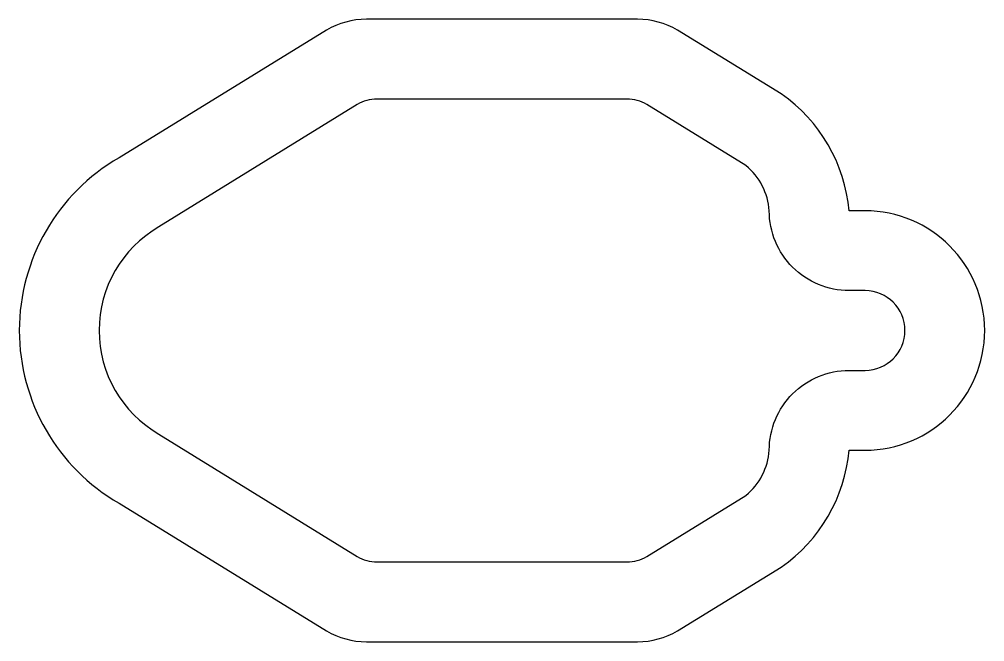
# Model space of a CAD drawing. Header units: millimetres. Extents: x -10.4 to 1.7, y -8.9 to -1.1.
import ezdxf

# ---------------------------------------------------------------- set-up
doc = ezdxf.new("R2010")
doc.units = ezdxf.units.MM

msp = doc.modelspace()

# ---------------------------------------------------------------- linework, layer by layer
for points in [[(0.2, -6.5, 1), (0.2, -3.5), (0, -3.5, 0.222225), (-0.85, -2.034), (-2.15, -1.234, 0.131652), (-2.65, -1.1), (-6.05, -1.1, 0.131652), (-6.55, -1.234), (-9.15, -2.835, 0.57735), (-9.15, -7.165), (-6.55, -8.766, 0.131652), (-6.05, -8.9), (-2.65, -8.9, 0.131652), (-2.15, -8.766), (-0.85, -7.966, 0.222225), (0, -6.5), (0.2, -6.5)], [(-1, -3.5, 0.207589), (-1.292, -2.934), (-2.534, -2.167, 0.131652), (-2.784, -2.1), (-5.916, -2.1, 0.131652), (-6.166, -2.167), (-8.65, -3.701, 0.57735), (-8.65, -6.299), (-6.166, -7.833, 0.131652), (-5.916, -7.9), (-2.784, -7.9, 0.131652), (-2.534, -7.833), (-1.292, -7.066, 0.207589), (-1, -6.5, -0.414214), (0, -5.5), (0.2, -5.5, 1), (0.2, -4.5), (0, -4.5, -0.414214), (-1, -3.5)]]:
    msp.add_lwpolyline(points, format="xyb", close=True)

doc.saveas('drawing.dxf')
